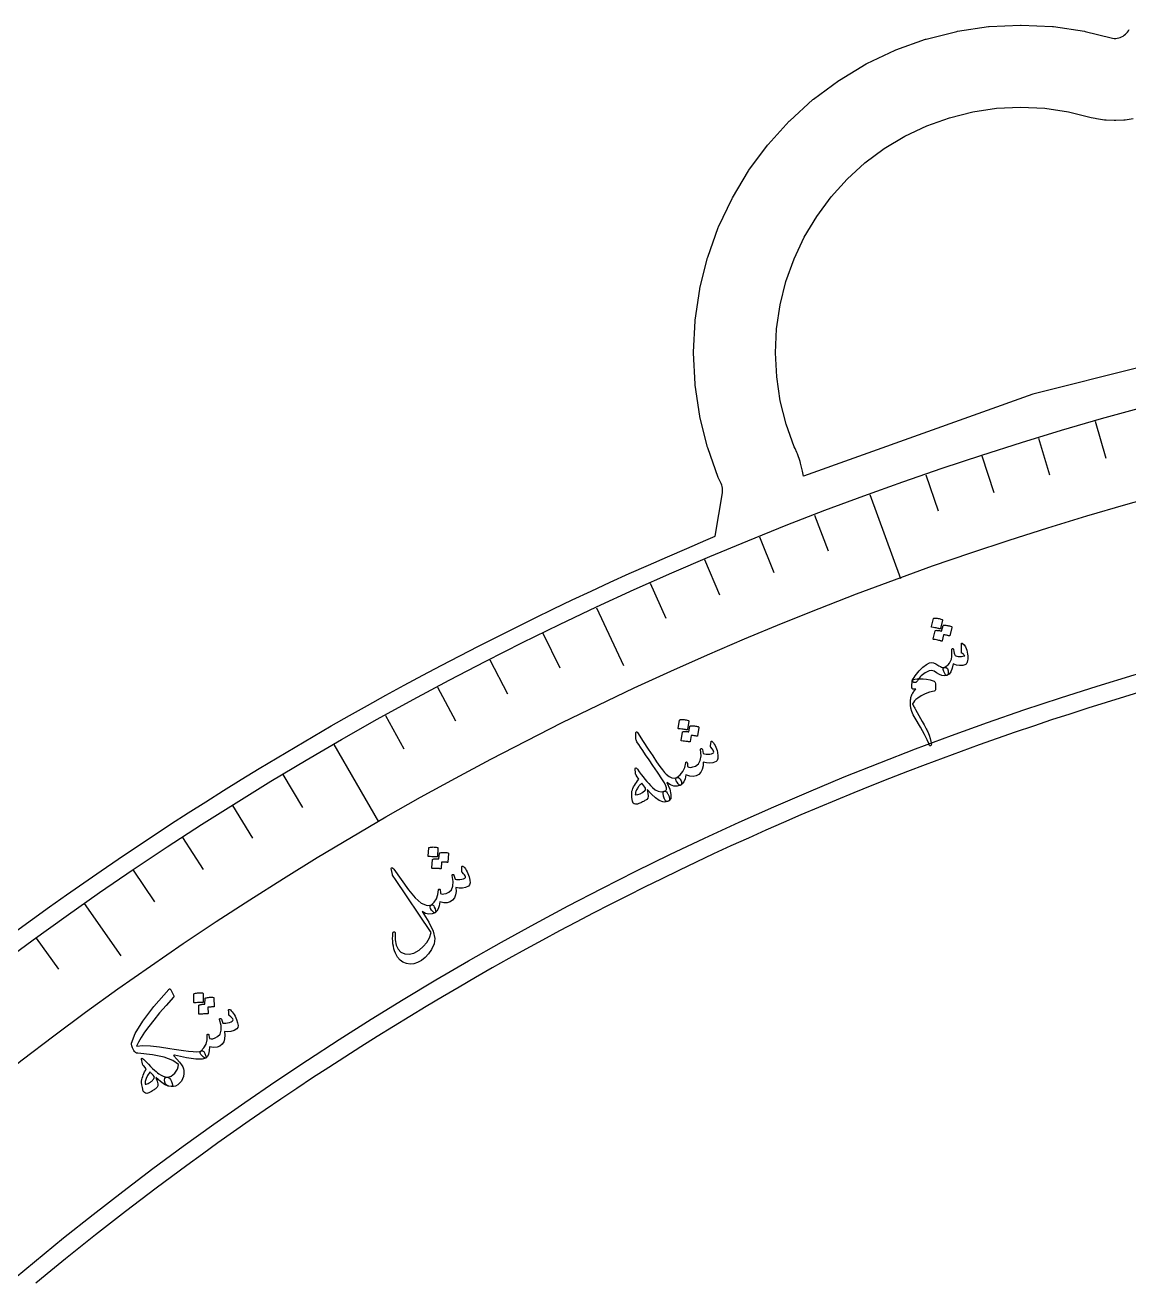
# Model space of a CAD drawing. Header units: millimetres. Extents: x -65 to 65, y -65 to 84.
# Drawn here: x -38.22 to -17.18, y 45.86 to 69.71 of the extents above; entities that cross this region are included whole.
import ezdxf

# ---------------------------------------------------------------- set-up
doc = ezdxf.new("R2010")
doc.units = ezdxf.units.MM
for name, color, linetype in [('CUT_INNER', 6, 'Continuous'), ('CUT_OUTER', 1, 'Continuous'), ('ENGRAVE', 7, 'Continuous'), ('ENGRAVE_FINE', 8, 'Continuous'), ('TEXT', 5, 'Continuous')]:
    doc.layers.add(name, color=color, linetype=linetype)

msp = doc.modelspace()

# ---------------------------------------------------------------- linework, layer by layer
at = {"layer": 'CUT_INNER'}
msp.add_lwpolyline([(-16.9151, 57.0189), (-17.2647, 56.914), (-17.6136, 56.807), (-17.9618, 56.6979), (-18.3094, 56.5866), (-18.6562, 56.4732), (-19.0024, 56.3577), (-19.3478, 56.24), (-19.6925, 56.1202), (-20.0365, 55.9983), (-20.3797, 55.8743), (-20.7222, 55.7482), (-21.0639, 55.62), (-21.4048, 55.4897), (-21.7448, 55.3574), (-22.0841, 55.2229), (-22.4225, 55.0864), (-22.7601, 54.9477), (-23.0968, 54.807), (-23.4327, 54.6643), (-23.7676, 54.5195), (-24.1017, 54.3726), (-24.4349, 54.2237), (-24.7671, 54.0728), (-25.0985, 53.9198), (-25.4288, 53.7648), (-25.7583, 53.6077), (-26.0867, 53.4487), (-26.4142, 53.2876), (-26.7406, 53.1245), (-27.0661, 52.9594), (-27.3905, 52.7924), (-27.714, 52.6233), (-28.0363, 52.4523), (-28.3576, 52.2793), (-28.6779, 52.1043), (-28.997, 51.9273), (-29.3151, 51.7484), (-29.6321, 51.5676), (-29.9479, 51.3848), (-30.2627, 51.2001), (-30.5763, 51.0134), (-30.8887, 50.8248), (-31.2, 50.6344), (-31.5101, 50.442), (-31.819, 50.2477), (-32.1267, 50.0515), (-32.4332, 49.8534), (-32.7385, 49.6535), (-33.0425, 49.4517), (-33.3453, 49.248), (-33.6469, 49.0424), (-33.9472, 48.8351), (-34.2462, 48.6259), (-34.5439, 48.4148), (-34.8403, 48.2019), (-35.1354, 47.9873), (-35.4292, 47.7708), (-35.7217, 47.5525), (-36.0128, 47.3324), (-36.3025, 47.1105), (-36.5909, 46.8869), (-36.8779, 46.6615), (-37.1635, 46.4343), (-37.4477, 46.2054), (-37.7305, 45.9748), (-38.0119, 45.7424)], dxfattribs=at)
at = {"layer": 'CUT_OUTER'}
msp.add_lwpolyline([(-38.3994, 52.4451), (-38.0769, 52.6797), (-37.7529, 52.9124), (-37.4275, 53.143), (-37.1007, 53.3717), (-36.7726, 53.5983), (-36.443, 53.8229), (-36.1121, 54.0455), (-35.7798, 54.2661), (-35.4461, 54.4846), (-35.1111, 54.7011), (-34.7748, 54.9155), (-34.4372, 55.1278), (-34.0983, 55.3381), (-33.7581, 55.5463), (-33.4167, 55.7524), (-33.074, 55.9564), (-32.73, 56.1582), (-32.3848, 56.358), (-32.0384, 56.5557), (-31.6908, 56.7512), (-31.3419, 56.9446), (-30.9919, 57.1358), (-30.6408, 57.3249), (-30.2885, 57.5118), (-29.935, 57.6966), (-29.5804, 57.8792), (-29.2247, 58.0596), (-28.8679, 58.2378), (-28.5101, 58.4138), (-28.1511, 58.5877), (-27.7911, 58.7593), (-27.43, 58.9287), (-27.0679, 59.0959), (-26.7048, 59.2609), (-26.3407, 59.4236), (-25.9756, 59.5841), (-25.6095, 59.7424), (-25.2424, 59.8984), (-25.067, 59.9717), (-24.929, 60.7995), (-24.9255, 60.8296), (-24.9251, 60.86), (-24.9278, 60.8902), (-24.9335, 60.92), (-24.9422, 60.9491), (-24.9537, 60.9771), (-25.0019, 61.0789), (-25.0075, 61.0925), (-25.2088, 61.6552), (-25.2131, 61.6693), (-25.3583, 62.249), (-25.3612, 62.2634), (-25.4489, 62.8546), (-25.4503, 62.8692), (-25.4796, 63.4661), (-25.4796, 63.4808), (-25.4503, 64.0778), (-25.4489, 64.0924), (-25.3612, 64.6836), (-25.3583, 64.698), (-25.2131, 65.2777), (-25.2088, 65.2918), (-25.0075, 65.8545), (-25.0019, 65.8681), (-24.7463, 66.4083), (-24.7394, 66.4213), (-24.4322, 66.9339), (-24.424, 66.9462), (-24.068, 67.4262), (-24.0586, 67.4376), (-23.6573, 67.8804), (-23.6469, 67.8908), (-23.2041, 68.2921), (-23.1927, 68.3015), (-22.7127, 68.6575), (-22.7004, 68.6656), (-22.1878, 68.9729), (-22.1749, 68.9798), (-21.6346, 69.2353), (-21.621, 69.241), (-21.0583, 69.4423), (-21.0442, 69.4466), (-20.4645, 69.5918), (-20.4501, 69.5947), (-19.8589, 69.6824), (-19.8443, 69.6838), (-19.2474, 69.7131), (-19.2326, 69.7131), (-18.6357, 69.6838), (-18.6211, 69.6824), (-18.0299, 69.5947), (-18.0155, 69.5918), (-17.5214, 69.468), (-17.4926, 69.4623), (-17.4633, 69.4594), (-17.4338, 69.4594), (-17.4045, 69.4623), (-17.3756, 69.468), (-17.3475, 69.4766), (-17.3203, 69.4879), (-17.2943, 69.5017), (-17.2698, 69.5181), (-17.2471, 69.5368), (-17.2263, 69.5576), (-17.2076, 69.5803), (-17.1912, 69.6048), (-17.1773, 69.6308)], dxfattribs=at)
at = {"layer": 'ENGRAVE'}
for points in [[(-12.7784, 64.2414), (-19.0136, 62.6796), (-23.3861, 61.1151), (-23.3955, 61.1831), (-23.4012, 61.2129), (-23.4386, 61.3661), (-23.4473, 61.3952), (-23.5, 61.5439), (-23.5116, 61.5719), (-23.5435, 61.6441), (-23.5593, 61.6774), (-23.7147, 62.1103), (-23.8268, 62.5555), (-23.8947, 63.0095), (-23.9178, 63.468), (-23.8958, 63.9265), (-23.829, 64.3807), (-23.7179, 64.8261), (-23.5638, 65.2585), (-23.368, 65.6737), (-23.1325, 66.0677), (-22.8595, 66.4368), (-22.5516, 66.7773), (-22.2118, 67.0859), (-21.8434, 67.3598), (-21.4499, 67.5963), (-21.0352, 67.7931), (-20.6032, 67.9482), (-20.158, 68.0603), (-19.704, 68.1282), (-19.2455, 68.1512), (-18.787, 68.1293), (-18.3327, 68.0624), (-17.8984, 67.9543), (-17.8258, 67.938), (-17.7969, 67.9323), (-17.6455, 67.9098), (-17.6162, 67.9069), (-17.4633, 67.8994), (-17.4338, 67.8994), (-17.2809, 67.9069), (-17.2516, 67.9098), (-17.1002, 67.9323)], [(-22.1179, 60.7685), (-21.5359, 59.1694)], [(-27.3301, 58.6096), (-26.8164, 57.5079)], [(-32.3343, 56.0046), (-31.4834, 54.5308)], [(-37.0923, 52.9733), (-36.3951, 51.9777)]]:
    msp.add_lwpolyline(points, dxfattribs=at)
for radius in [64.6685, 62.9668, 59.8065]:
    msp.add_circle((0, 0), radius, dxfattribs=at)
at = {"layer": 'ENGRAVE_FINE'}
for points in [[(-17.8251, 62.1634), (-17.624, 61.4623)], [(-18.9072, 61.8428), (-18.694, 61.1454)], [(-19.9837, 61.5034), (-19.7583, 60.8098)], [(-21.054, 61.1453), (-20.8166, 60.4557)], [(-23.1751, 60.3732), (-22.9138, 59.6924)], [(-24.2252, 59.9596), (-23.952, 59.2834)], [(-25.268, 59.5277), (-24.983, 58.8563)], [(-26.303, 59.0776), (-26.0064, 58.4114)], [(-28.3488, 58.1237), (-28.0291, 57.4682)], [(-29.3589, 57.6201), (-29.0278, 56.9702)], [(-30.36, 57.0989), (-30.0176, 56.455)], [(-31.3519, 56.5603), (-30.9983, 55.9225)], [(-33.3067, 55.4317), (-32.9311, 54.8066)], [(-34.2691, 54.842), (-33.8826, 54.2235)], [(-35.221, 54.2356), (-34.8238, 53.6239)], [(-36.1622, 53.6126), (-35.7543, 53.008)], [(-38.0112, 52.3179), (-37.5825, 51.7279)]]:
    msp.add_lwpolyline(points, dxfattribs=at)
at = {"layer": 'TEXT'}
for points in [[(-20.9061, 58.4051), (-20.9047, 58.4081), (-20.9021, 58.4104), (-20.8984, 58.4122), (-20.8935, 58.4135), (-20.8742, 58.4133), (-20.8552, 58.4123), (-20.8365, 58.4104), (-20.8181, 58.4076), (-20.7999, 58.404), (-20.7817, 58.3994), (-20.7635, 58.3938), (-20.7454, 58.3872), (-20.7405, 58.3842), (-20.7373, 58.3809), (-20.736, 58.3771), (-20.7365, 58.373), (-20.7732, 58.2133), (-20.7753, 58.2098), (-20.7792, 58.2082), (-20.7846, 58.2085), (-20.7917, 58.2105), (-20.7977, 58.2122), (-20.8072, 58.2146), (-20.8202, 58.2177), (-20.8365, 58.2215), (-20.8565, 58.226), (-20.8803, 58.2309), (-20.908, 58.2364), (-20.9396, 58.2425), (-20.944, 58.2438), (-20.9466, 58.2458), (-20.9475, 58.2483), (-20.9467, 58.2515)], [(-20.7231, 58.2697), (-20.7217, 58.2726), (-20.7192, 58.275), (-20.7154, 58.2768), (-20.7105, 58.278), (-20.6913, 58.2778), (-20.6723, 58.2767), (-20.6537, 58.2747), (-20.6354, 58.2719), (-20.6172, 58.2682), (-20.5991, 58.2635), (-20.581, 58.2579), (-20.5629, 58.2513), (-20.5589, 58.2487), (-20.5564, 58.2453), (-20.5554, 58.2413), (-20.5557, 58.2364), (-20.5925, 58.0769), (-20.5941, 58.0744), (-20.5975, 58.0732), (-20.6025, 58.0733), (-20.6092, 58.0748), (-20.6136, 58.0759), (-20.6206, 58.0775), (-20.63, 58.0797), (-20.642, 58.0824), (-20.6564, 58.0856), (-20.6733, 58.0892), (-20.6926, 58.093), (-20.7143, 58.0972), (-20.7403, 57.9798), (-20.7425, 57.9764), (-20.7463, 57.9748), (-20.7517, 57.9751), (-20.7587, 57.9771), (-20.7648, 57.9788), (-20.7743, 57.9812), (-20.7872, 57.9843), (-20.8034, 57.9881), (-20.8234, 57.9926), (-20.8471, 57.9975), (-20.8748, 58.0031), (-20.9062, 58.0091), (-20.9098, 58.0107), (-20.912, 58.0129), (-20.9126, 58.0155), (-20.9116, 58.0188), (-20.8715, 58.1723), (-20.8701, 58.1752), (-20.8675, 58.1776), (-20.8638, 58.1794), (-20.8589, 58.1807), (-20.8453, 58.1806), (-20.8316, 58.1801), (-20.818, 58.1792), (-20.8044, 58.178), (-20.7908, 58.1763), (-20.7774, 58.1739), (-20.764, 58.1709), (-20.7509, 58.1672)], [(-20.3753, 57.9222), (-20.3748, 57.9301), (-20.3724, 57.9348), (-20.3682, 57.9363), (-20.3622, 57.9345), (-20.3242, 57.9067), (-20.2937, 57.8632), (-20.2708, 57.8041), (-20.2554, 57.7293), (-20.2524, 57.6958), (-20.252, 57.6635), (-20.2542, 57.6325), (-20.259, 57.6028), (-20.266, 57.5756), (-20.2738, 57.5547), (-20.2823, 57.54), (-20.2916, 57.5316), (-20.3495, 57.5128), (-20.4091, 57.5083), (-20.4705, 57.5181), (-20.5337, 57.5421), (-20.5504, 57.4576), (-20.5754, 57.3925), (-20.6087, 57.3469), (-20.6504, 57.3206), (-20.6577, 57.3205), (-20.666, 57.3252), (-20.6752, 57.3345), (-20.6855, 57.3486), (-20.7103, 57.3958), (-20.722, 57.4325), (-20.7205, 57.4588), (-20.7059, 57.4746), (-20.6636, 57.4986), (-20.6285, 57.526), (-20.6007, 57.5569), (-20.5801, 57.5912), (-20.566, 57.6318), (-20.5579, 57.6816), (-20.5556, 57.7407), (-20.5593, 57.8089), (-20.5587, 57.8175), (-20.556, 57.8241), (-20.5511, 57.8288), (-20.5442, 57.8317), (-20.5363, 57.8322), (-20.5303, 57.8294), (-20.5263, 57.8232), (-20.5243, 57.8137), (-20.5192, 57.7768), (-20.5138, 57.7475), (-20.5079, 57.7258), (-20.5016, 57.7118), (-20.4927, 57.703), (-20.4784, 57.6954), (-20.4588, 57.689), (-20.4338, 57.6837), (-20.4049, 57.6811), (-20.3753, 57.6818), (-20.345, 57.6858), (-20.314, 57.6933), (-20.3139, 57.6933), (-20.3135, 57.6934), (-20.313, 57.6936), (-20.3122, 57.6939), (-20.3116, 57.6959), (-20.3126, 57.699), (-20.3152, 57.7033), (-20.3194, 57.7087), (-20.3261, 57.7155), (-20.3363, 57.724), (-20.35, 57.7341), (-20.3671, 57.7459), (-20.3702, 57.748), (-20.3724, 57.7512), (-20.3738, 57.7554), (-20.3743, 57.7607)], [(-20.9816, 57.5641), (-20.9481, 57.5687), (-20.9074, 57.5607), (-20.8594, 57.54), (-20.8042, 57.5067), (-20.7756, 57.4896), (-20.7506, 57.4783), (-20.729, 57.4726), (-20.711, 57.4727), (-20.6676, 57.4717), (-20.6392, 57.4512), (-20.6257, 57.4114), (-20.6272, 57.3522), (-20.63, 57.341), (-20.6357, 57.3317), (-20.6442, 57.3243), (-20.6555, 57.3188), (-20.6993, 57.3107), (-20.7458, 57.3171), (-20.7948, 57.338), (-20.8466, 57.3734), (-20.8918, 57.4013), (-20.9394, 57.4126), (-20.9895, 57.4073), (-21.0419, 57.3853), (-21.0679, 57.37), (-21.0926, 57.3531), (-21.1162, 57.3348), (-21.1387, 57.3149), (-21.1597, 57.2935), (-21.1792, 57.2708), (-21.197, 57.2468), (-21.2133, 57.2214), (-21.2287, 57.2013), (-21.2448, 57.1893), (-21.2614, 57.1853), (-21.2786, 57.1894), (-21.2946, 57.1981), (-21.3051, 57.2072), (-21.3101, 57.2165), (-21.3098, 57.2263), (-21.3042, 57.2397), (-21.2933, 57.2586), (-21.2768, 57.2829), (-21.2548, 57.3126), (-21.1784, 57.407), (-21.1073, 57.4804), (-21.0417, 57.5328), (-20.9816, 57.5641)], [(-21.3162, 57.0881), (-21.3161, 57.1434), (-21.314, 57.1859), (-21.3101, 57.2155), (-21.3042, 57.2322), (-21.2894, 57.2426), (-21.2611, 57.2502), (-21.2195, 57.2549), (-21.1646, 57.2568), (-21.1003, 57.2549), (-21.0364, 57.2479), (-20.9728, 57.2359), (-20.9096, 57.2188), (-20.8927, 57.2113), (-20.8804, 57.1995), (-20.873, 57.1836), (-20.8702, 57.1636), (-20.8692, 57.1429), (-20.8685, 57.1245), (-20.8681, 57.1085), (-20.8681, 57.0947), (-20.8683, 57.0834), (-20.8685, 57.0747), (-20.8687, 57.0687), (-20.8689, 57.0653), (-20.8711, 57.0494), (-20.8754, 57.0373), (-20.8819, 57.029), (-20.8904, 57.0246), (-20.9813, 57.0002), (-21.0642, 56.9698), (-21.1391, 56.9332), (-21.2059, 56.8905), (-21.2406, 56.8635), (-21.2687, 56.836), (-21.2901, 56.8081), (-21.3048, 56.7798), (-21.3038, 56.7756), (-21.3011, 56.7688), (-21.2968, 56.7593), (-21.2907, 56.7472), (-21.2829, 56.7325), (-21.2733, 56.7151), (-21.2621, 56.6951), (-21.2492, 56.6725), (-21.1217, 56.4446), (-21.1035, 56.4129), (-21.0866, 56.3833), (-21.0711, 56.3556), (-21.0569, 56.3301), (-21.0443, 56.3066), (-21.0333, 56.2853), (-21.024, 56.2661), (-21.0163, 56.2492), (-20.9884, 56.1826), (-20.9676, 56.1204), (-20.954, 56.0625), (-20.9474, 56.0091), (-20.9486, 55.9985), (-20.9518, 55.9904), (-20.9568, 55.9848), (-20.9636, 55.9816), (-20.9741, 55.9817), (-20.9832, 55.9884), (-20.991, 56.0016), (-20.9975, 56.0214), (-21.0251, 56.0939), (-21.0772, 56.1987), (-21.1539, 56.3358), (-21.2553, 56.5051), (-21.2912, 56.5728), (-21.3179, 56.637), (-21.3354, 56.6979), (-21.3437, 56.7555), (-21.3449, 56.7824), (-21.3452, 56.8081), (-21.3445, 56.8325), (-21.3429, 56.8558), (-21.3403, 56.8777), (-21.3367, 56.8982), (-21.332, 56.9172), (-21.3263, 56.9348), (-21.3188, 56.9518), (-21.3103, 56.9685), (-21.3008, 56.9848), (-21.2903, 57.0007), (-21.279, 57.0163), (-21.2669, 57.0317), (-21.2542, 57.0469), (-21.2408, 57.0618), (-21.2422, 57.0623), (-21.244, 57.0626), (-21.2462, 57.0627), (-21.2488, 57.0627), (-21.2519, 57.0625), (-21.2554, 57.0622), (-21.2593, 57.0617), (-21.2637, 57.0611), (-21.2677, 57.0614), (-21.2718, 57.0617), (-21.276, 57.0617), (-21.2803, 57.0617), (-21.2846, 57.0616), (-21.2891, 57.0615), (-21.2938, 57.0615), (-21.2986, 57.0616), (-21.3064, 57.0637), (-21.3119, 57.0688), (-21.3151, 57.0769), (-21.3162, 57.0881)], [(-25.7441, 56.4699), (-25.743, 56.4729), (-25.7406, 56.4755), (-25.737, 56.4776), (-25.7322, 56.4793), (-25.7129, 56.4807), (-25.6939, 56.4813), (-25.6751, 56.481), (-25.6566, 56.4798), (-25.6381, 56.4777), (-25.6196, 56.4746), (-25.601, 56.4706), (-25.5824, 56.4655), (-25.5772, 56.463), (-25.5738, 56.4599), (-25.5722, 56.4563), (-25.5723, 56.4521), (-25.5955, 56.2899), (-25.5974, 56.2863), (-25.6011, 56.2844), (-25.6065, 56.2841), (-25.6137, 56.2856), (-25.6199, 56.2868), (-25.6296, 56.2884), (-25.6427, 56.2904), (-25.6593, 56.2928), (-25.6796, 56.2955), (-25.7038, 56.2985), (-25.7319, 56.3016), (-25.7639, 56.305), (-25.7683, 56.306), (-25.7711, 56.3077), (-25.7723, 56.3102), (-25.7717, 56.3134)], [(-25.5504, 56.3503), (-25.5492, 56.3533), (-25.5469, 56.3559), (-25.5433, 56.358), (-25.5385, 56.3597), (-25.5193, 56.361), (-25.5003, 56.3615), (-25.4815, 56.3611), (-25.463, 56.3599), (-25.4446, 56.3577), (-25.4262, 56.3546), (-25.4077, 56.3505), (-25.3891, 56.3454), (-25.3849, 56.3432), (-25.3822, 56.3401), (-25.3807, 56.3361), (-25.3807, 56.3312), (-25.404, 56.1692), (-25.4054, 56.1665), (-25.4086, 56.165), (-25.4137, 56.1648), (-25.4205, 56.1657), (-25.425, 56.1664), (-25.432, 56.1674), (-25.4416, 56.1688), (-25.4538, 56.1705), (-25.4684, 56.1725), (-25.4855, 56.1746), (-25.5051, 56.1768), (-25.5271, 56.1792), (-25.5432, 56.06), (-25.5451, 56.0564), (-25.5487, 56.0545), (-25.5541, 56.0543), (-25.5613, 56.0558), (-25.5675, 56.0569), (-25.5772, 56.0585), (-25.5903, 56.0605), (-25.6068, 56.063), (-25.6271, 56.0657), (-25.6512, 56.0687), (-25.6792, 56.0719), (-25.7111, 56.0753), (-25.7148, 56.0765), (-25.7171, 56.0785), (-25.7179, 56.0811), (-25.7173, 56.0844), (-25.6901, 56.2408), (-25.6889, 56.2438), (-25.6866, 56.2464), (-25.683, 56.2485), (-25.6782, 56.2502), (-25.6646, 56.2512), (-25.651, 56.2519), (-25.6374, 56.2522), (-25.6237, 56.2521), (-25.61, 56.2515), (-25.5964, 56.2503), (-25.5829, 56.2484), (-25.5694, 56.2458)], [(-26.054, 55.033), (-26.0594, 55.0654), (-26.059, 55.09), (-26.0529, 55.1067), (-26.0411, 55.1156), (-26.0226, 55.1227), (-26.0086, 55.1304), (-25.9991, 55.1387), (-25.9942, 55.1477), (-25.9934, 55.1794), (-26.0058, 55.2211), (-26.0315, 55.273), (-26.0704, 55.3349), (-26.1669, 55.4771), (-26.2528, 55.6036), (-26.328, 55.7146), (-26.3925, 55.81), (-26.4464, 55.8899), (-26.4898, 55.9541), (-26.5227, 56.0026), (-26.545, 56.0356), (-26.5586, 56.0579), (-26.5687, 56.0771), (-26.5753, 56.0932), (-26.5784, 56.1062), (-26.5822, 56.209), (-26.5773, 56.2353), (-26.5702, 56.2484), (-26.5609, 56.2481), (-26.5494, 56.2346), (-26.4409, 56.0653), (-26.3438, 55.9162), (-26.2581, 55.7872), (-26.1838, 55.6783), (-26.121, 55.5894), (-26.0698, 55.5203), (-26.0301, 55.4709), (-26.0021, 55.4413), (-25.9446, 55.398), (-25.8913, 55.3728), (-25.8423, 55.3656), (-25.7975, 55.3764), (-25.7832, 55.3797), (-25.7685, 55.3764), (-25.7532, 55.3666), (-25.7373, 55.3503), (-25.7255, 55.3338), (-25.717, 55.3162), (-25.7115, 55.2973), (-25.7093, 55.2771), (-25.7103, 55.2591), (-25.7138, 55.245), (-25.7198, 55.2346), (-25.7284, 55.2281), (-25.7901, 55.2101), (-25.8539, 55.2127), (-25.9199, 55.2357), (-25.9881, 55.2792), (-25.934, 55.1537), (-25.9096, 55.0539), (-25.915, 54.9798), (-25.9501, 54.9314), (-25.9616, 54.9241), (-25.9725, 54.9198), (-25.9827, 54.9182), (-25.9923, 54.9194), (-26.0031, 54.924), (-26.0129, 54.9323), (-26.0217, 54.9444), (-26.0295, 54.9601), (-26.033, 54.9695), (-26.0364, 54.9788), (-26.0397, 54.9879), (-26.043, 54.997), (-26.0461, 55.006), (-26.049, 55.015), (-26.0517, 55.024), (-26.054, 55.033)], [(-25.1446, 56.0647), (-25.1421, 56.0688), (-25.1374, 56.0699), (-25.1307, 56.0679), (-25.1218, 56.0629), (-25.1102, 56.0529), (-25.0977, 56.0369), (-25.0842, 56.0148), (-25.0697, 55.9867), (-25.0545, 55.9541), (-25.042, 55.9214), (-25.0321, 55.8885), (-25.0249, 55.8554), (-25.0169, 55.7882), (-25.0184, 55.7367), (-25.0294, 55.7009), (-25.0498, 55.6807), (-25.1095, 55.658), (-25.1702, 55.6489), (-25.2318, 55.6535), (-25.2946, 55.6719), (-25.2977, 55.5967), (-25.3127, 55.5323), (-25.3395, 55.4787), (-25.3781, 55.4359), (-25.4265, 55.4083), (-25.4835, 55.3976), (-25.549, 55.4039), (-25.6232, 55.4272), (-25.6405, 55.3535), (-25.664, 55.2956), (-25.6939, 55.2536), (-25.73, 55.2274), (-25.7401, 55.2282), (-25.754, 55.2382), (-25.7718, 55.2575), (-25.7933, 55.2861), (-25.8104, 55.3163), (-25.817, 55.3412), (-25.8133, 55.361), (-25.7991, 55.3757), (-25.7313, 55.4281), (-25.6804, 55.4924), (-25.6463, 55.5686), (-25.6292, 55.6567), (-25.6283, 55.6615), (-25.6267, 55.6654), (-25.6244, 55.6683), (-25.6214, 55.6703), (-25.6173, 55.6717), (-25.6132, 55.6721), (-25.6092, 55.6714), (-25.6052, 55.6698), (-25.5995, 55.6616), (-25.5962, 55.6449), (-25.5952, 55.6196), (-25.5965, 55.5857), (-25.5685, 55.573), (-25.533, 55.5704), (-25.4899, 55.578), (-25.4394, 55.5958), (-25.3846, 55.6362), (-25.3505, 55.7018), (-25.3371, 55.7927), (-25.3442, 55.9088), (-25.3446, 55.9148), (-25.344, 55.9194), (-25.3423, 55.9228), (-25.3395, 55.925), (-25.3347, 55.9267), (-25.33, 55.9272), (-25.3257, 55.9267), (-25.3216, 55.9251), (-25.3176, 55.9219), (-25.3145, 55.9183), (-25.3122, 55.9144), (-25.3108, 55.91), (-25.2958, 55.833), (-25.2687, 55.8246), (-25.2386, 55.82), (-25.2054, 55.8192), (-25.1693, 55.8223), (-25.1358, 55.8288), (-25.112, 55.8377), (-25.098, 55.8488), (-25.0937, 55.8623), (-25.0975, 55.8783), (-25.1085, 55.8986), (-25.1266, 55.9231), (-25.1518, 55.9518), (-25.1543, 55.962), (-25.1539, 55.9842), (-25.1507, 56.0185), (-25.1446, 56.0647)], [(-26.2642, 55.1888), (-26.2079, 55.1425), (-26.1519, 55.1149), (-26.0963, 55.1059), (-26.0411, 55.1156), (-26.0257, 55.1176), (-26.0104, 55.113), (-25.9952, 55.1018), (-25.9802, 55.084), (-25.9737, 55.0739), (-25.9675, 55.0634), (-25.9616, 55.0524), (-25.956, 55.0411), (-25.951, 55.0294), (-25.9468, 55.0173), (-25.9434, 55.0049), (-25.9408, 54.992), (-25.938, 54.9702), (-25.9383, 54.953), (-25.9418, 54.9403), (-25.9484, 54.9321), (-25.9756, 54.9193), (-26.0041, 54.9118), (-26.034, 54.9098), (-26.0651, 54.9131), (-26.1346, 54.939), (-26.2072, 54.9869), (-26.2828, 55.0567), (-26.3615, 55.1484), (-26.3477, 55.0785), (-26.3441, 55.0238), (-26.3508, 54.9843), (-26.3677, 54.96), (-26.3792, 54.9517), (-26.3916, 54.9435), (-26.4049, 54.9354), (-26.4192, 54.9273), (-26.4344, 54.9192), (-26.4508, 54.911), (-26.4682, 54.9029), (-26.4868, 54.8947), (-26.5215, 54.8807), (-26.549, 54.8717), (-26.5694, 54.8676), (-26.5826, 54.8685), (-26.6081, 54.8777), (-26.627, 54.8905), (-26.6394, 54.9069), (-26.6452, 54.9271), (-26.6527, 54.9952), (-26.6564, 55.0489), (-26.6565, 55.0883), (-26.6528, 55.1133), (-26.6444, 55.1403), (-26.6338, 55.1679), (-26.6209, 55.1961), (-26.6057, 55.2248), (-26.5883, 55.2542), (-26.5686, 55.2841), (-26.5466, 55.3145), (-26.5224, 55.3456), (-26.5637, 55.4064), (-26.5682, 55.4139), (-26.5724, 55.4209), (-26.5761, 55.4273), (-26.5795, 55.4331), (-26.5822, 55.4384), (-26.5842, 55.4434), (-26.5853, 55.448), (-26.5857, 55.4523), (-26.5896, 55.5451), (-26.5878, 55.5586), (-26.5807, 55.5615), (-26.5683, 55.5538), (-26.5506, 55.5356), (-26.5142, 55.4837), (-26.4778, 55.4344), (-26.4414, 55.3875), (-26.4052, 55.3431), (-26.3692, 55.3011), (-26.3337, 55.2614), (-26.2987, 55.224), (-26.2642, 55.1888)], [(-26.4651, 55.2682), (-26.4751, 55.2591), (-26.4854, 55.2494), (-26.4958, 55.2391), (-26.5064, 55.2282), (-26.517, 55.2164), (-26.5274, 55.2035), (-26.5374, 55.1895), (-26.5471, 55.1744), (-26.5565, 55.1594), (-26.5648, 55.1441), (-26.572, 55.1287), (-26.578, 55.113), (-26.5829, 55.0972), (-26.5864, 55.0813), (-26.5886, 55.0652), (-26.5895, 55.049), (-26.544, 55.0501), (-26.4977, 55.0645), (-26.4505, 55.0921), (-26.4024, 55.1329), (-26.3967, 55.1431), (-26.3953, 55.156), (-26.3982, 55.1716), (-26.4055, 55.1899)], [(-30.5254, 54.0353), (-30.5245, 54.0384), (-30.5223, 54.0412), (-30.5189, 54.0436), (-30.5143, 54.0457), (-30.4952, 54.0488), (-30.4763, 54.051), (-30.4576, 54.0523), (-30.439, 54.0527), (-30.4204, 54.0522), (-30.4017, 54.0507), (-30.3829, 54.0483), (-30.3639, 54.0449), (-30.3585, 54.0428), (-30.3548, 54.0401), (-30.3529, 54.0366), (-30.3527, 54.0324), (-30.3617, 53.8688), (-30.3633, 53.865), (-30.3668, 53.8628), (-30.3722, 53.8621), (-30.3795, 53.8629), (-30.3858, 53.8636), (-30.3956, 53.8643), (-30.4088, 53.8652), (-30.4256, 53.8662), (-30.446, 53.8671), (-30.4704, 53.868), (-30.4986, 53.8687), (-30.5308, 53.8693), (-30.5353, 53.8699), (-30.5383, 53.8713), (-30.5396, 53.8737), (-30.5393, 53.877)], [(-30.322, 53.9329), (-30.3211, 53.936), (-30.319, 53.9387), (-30.3156, 53.9412), (-30.311, 53.9432), (-30.2919, 53.9462), (-30.2731, 53.9484), (-30.2544, 53.9496), (-30.2358, 53.95), (-30.2173, 53.9494), (-30.1986, 53.9479), (-30.1798, 53.9454), (-30.1609, 53.9419), (-30.1566, 53.9401), (-30.1535, 53.9372), (-30.1518, 53.9334), (-30.1513, 53.9285), (-30.1605, 53.765), (-30.1617, 53.7623), (-30.1648, 53.7606), (-30.1698, 53.7598), (-30.1766, 53.7602), (-30.1812, 53.7605), (-30.1883, 53.7609), (-30.198, 53.7614), (-30.2103, 53.7621), (-30.225, 53.7628), (-30.2422, 53.7634), (-30.2619, 53.764), (-30.284, 53.7644), (-30.2898, 53.6443), (-30.2913, 53.6406), (-30.2948, 53.6383), (-30.3002, 53.6376), (-30.3075, 53.6385), (-30.3138, 53.6391), (-30.3235, 53.6399), (-30.3367, 53.6407), (-30.3534, 53.6417), (-30.3738, 53.6427), (-30.3981, 53.6436), (-30.4263, 53.6443), (-30.4583, 53.645), (-30.4622, 53.6459), (-30.4646, 53.6477), (-30.4656, 53.6502), (-30.4653, 53.6535), (-30.4517, 53.8117), (-30.4508, 53.8148), (-30.4487, 53.8176), (-30.4454, 53.82), (-30.4407, 53.8221), (-30.4273, 53.8243), (-30.4138, 53.8261), (-30.4002, 53.8276), (-30.3865, 53.8287), (-30.3729, 53.8293), (-30.3592, 53.8293), (-30.3456, 53.8285), (-30.332, 53.8271)], [(-29.8931, 53.6833), (-29.8909, 53.6877), (-29.8864, 53.6891), (-29.8795, 53.6878), (-29.8702, 53.6836), (-29.8578, 53.6746), (-29.8439, 53.6597), (-29.8286, 53.6389), (-29.8117, 53.6121), (-29.7938, 53.581), (-29.7785, 53.5495), (-29.7658, 53.5175), (-29.7557, 53.4852), (-29.742, 53.419), (-29.739, 53.3675), (-29.7469, 53.3309), (-29.7655, 53.309), (-29.823, 53.2812), (-29.8826, 53.2669), (-29.9445, 53.2662), (-30.0085, 53.2791), (-30.0052, 53.2039), (-30.0145, 53.1384), (-30.0366, 53.0828), (-30.0714, 53.0368), (-30.1172, 53.0051), (-30.173, 52.9895), (-30.2389, 52.9902), (-30.3149, 53.007), (-30.3257, 52.932), (-30.3441, 52.8723), (-30.3702, 52.8279), (-30.404, 52.7986), (-30.4141, 52.7986), (-30.4288, 52.8074), (-30.4482, 52.8251), (-30.4721, 52.8517), (-30.4917, 52.8802), (-30.5005, 52.9045), (-30.4985, 52.9246), (-30.4856, 52.9404), (-30.4226, 52.9985), (-30.3774, 53.067), (-30.3501, 53.1458), (-30.3406, 53.2351), (-30.3401, 53.2399), (-30.3388, 53.2439), (-30.3368, 53.247), (-30.334, 53.2493), (-30.3301, 53.251), (-30.326, 53.2518), (-30.3219, 53.2515), (-30.3178, 53.2502), (-30.3115, 53.2425), (-30.3067, 53.2261), (-30.3035, 53.201), (-30.3019, 53.1672), (-30.2729, 53.1569), (-30.2373, 53.1574), (-30.1951, 53.1687), (-30.1462, 53.1908), (-30.0952, 53.2358), (-30.0669, 53.3041), (-30.0613, 53.3958), (-30.0785, 53.5109), (-30.0794, 53.5167), (-30.0792, 53.5214), (-30.0778, 53.525), (-30.0752, 53.5273), (-30.0705, 53.5294), (-30.066, 53.5304), (-30.0616, 53.5303), (-30.0573, 53.529), (-30.0531, 53.5262), (-30.0497, 53.5229), (-30.0471, 53.5191), (-30.0452, 53.5149), (-30.0237, 53.4395), (-29.996, 53.4334), (-29.9655, 53.4315), (-29.9325, 53.4336), (-29.8968, 53.4398), (-29.8639, 53.4492), (-29.841, 53.46), (-29.828, 53.4724), (-29.8249, 53.4862), (-29.8301, 53.5018), (-29.8427, 53.521), (-29.8629, 53.5438), (-29.8905, 53.5703), (-29.8939, 53.5803), (-29.8954, 53.6024), (-29.8952, 53.6368), (-29.8931, 53.6833)], [(-30.9126, 53.2353), (-30.7864, 53.0826), (-30.6676, 52.9844), (-30.5562, 52.9406), (-30.4521, 52.9513), (-30.4423, 52.9464), (-30.4315, 52.9317), (-30.4197, 52.907), (-30.4068, 52.8725), (-30.3978, 52.8446), (-30.3941, 52.8232), (-30.3956, 52.8081), (-30.4024, 52.7995), (-30.4604, 52.7766), (-30.5216, 52.7727), (-30.5861, 52.7879), (-30.6538, 52.8222), (-30.5246, 52.6186), (-30.4428, 52.4486), (-30.4081, 52.3121), (-30.4204, 52.2092), (-30.473, 52.1029), (-30.5308, 52.0147), (-30.5938, 51.9445), (-30.6623, 51.8924), (-30.738, 51.853), (-30.8117, 51.8297), (-30.8834, 51.8226), (-30.9531, 51.8317), (-31.0176, 51.857), (-31.0738, 51.8983), (-31.1217, 51.9557), (-31.1612, 52.0293), (-31.1772, 52.0715), (-31.1905, 52.1155), (-31.2009, 52.1612), (-31.2085, 52.2085), (-31.2132, 52.2576), (-31.2149, 52.3085), (-31.2135, 52.3612), (-31.209, 52.4157), (-31.2074, 52.4222), (-31.2046, 52.4278), (-31.2008, 52.4324), (-31.1959, 52.4362), (-31.1912, 52.4382), (-31.1864, 52.4387), (-31.1814, 52.4376), (-31.1763, 52.4351), (-31.1719, 52.431), (-31.1689, 52.4253), (-31.1673, 52.4179), (-31.1671, 52.4089), (-31.1652, 52.2845), (-31.1468, 52.1834), (-31.112, 52.1056), (-31.061, 52.051), (-30.985, 52.0142), (-30.9011, 52.0082), (-30.8092, 52.0329), (-30.7093, 52.0884), (-30.6304, 52.1538), (-30.5656, 52.2318), (-30.5148, 52.3226), (-30.478, 52.426), (-31.1755, 53.4504), (-31.1921, 53.4749), (-31.2049, 53.4963), (-31.2142, 53.5146), (-31.2197, 53.5298), (-31.2444, 53.6417), (-31.2376, 53.6564), (-31.2269, 53.6592), (-31.2125, 53.65), (-31.1943, 53.6288)], [(-35.4776, 51.3436), (-35.4731, 51.3463), (-35.4688, 51.348), (-35.4647, 51.3488), (-35.4608, 51.3486), (-35.4551, 51.3471), (-35.4499, 51.3434), (-35.4451, 51.3375), (-35.4407, 51.3293), (-35.3862, 51.2146), (-35.3843, 51.2088), (-35.3844, 51.2031), (-35.3865, 51.1974), (-35.3905, 51.1917), (-35.5305, 51.0355), (-35.6555, 50.8904), (-35.7656, 50.7565), (-35.861, 50.6339), (-35.9417, 50.5227), (-36.0077, 50.4231), (-36.0591, 50.3351), (-36.0959, 50.2587), (-35.9754, 50.2678), (-35.8289, 50.2637), (-35.6565, 50.2462), (-35.4583, 50.2151), (-35.3761, 50.2018), (-35.2894, 50.189), (-35.1983, 50.1768), (-35.1027, 50.1651), (-35.0148, 50.1562), (-34.9467, 50.1526), (-34.8984, 50.1543), (-34.8699, 50.1612), (-34.8398, 50.1672), (-34.8139, 50.1537), (-34.7921, 50.1207), (-34.7744, 50.0682), (-34.7714, 50.0528), (-34.7708, 50.0408), (-34.7725, 50.0322), (-34.7765, 50.0269), (-34.8452, 50.0087), (-34.9668, 50.0128), (-35.1415, 50.0388), (-35.3696, 50.0864), (-35.3804, 50.0853), (-35.3865, 50.0828), (-35.388, 50.0788), (-35.3849, 50.0733), (-35.3259, 50.0107), (-35.2775, 49.9544), (-35.2398, 49.9046), (-35.2127, 49.8611), (-35.2015, 49.8285), (-35.1944, 49.7967), (-35.1914, 49.7656), (-35.1924, 49.7352), (-35.2014, 49.6828), (-35.2176, 49.6355), (-35.2409, 49.5934), (-35.2716, 49.5564), (-35.3109, 49.522), (-35.3508, 49.4988), (-35.3912, 49.487), (-35.4323, 49.4864), (-35.4827, 49.4965), (-35.5206, 49.5142), (-35.5459, 49.5396), (-35.5586, 49.5726), (-35.5623, 49.6143), (-35.5566, 49.6444), (-35.5414, 49.6629), (-35.5167, 49.6696), (-35.4765, 49.6753), (-35.4383, 49.6893), (-35.4022, 49.7115), (-35.3681, 49.7421), (-35.3389, 49.7785), (-35.3173, 49.8183), (-35.3034, 49.8616), (-35.2971, 49.9083), (-35.4021, 49.9878), (-35.566, 50.0503), (-35.7892, 50.0951), (-36.0719, 50.1215), (-36.095, 50.126), (-36.1151, 50.1369), (-36.1322, 50.1541), (-36.1462, 50.1777), (-36.1694, 50.2272), (-36.1851, 50.2663), (-36.1933, 50.295), (-36.1941, 50.3135), (-36.1196, 50.4997), (-35.9765, 50.7331), (-35.7641, 51.0131), (-35.4811, 51.339), (-35.4804, 51.3395), (-35.4799, 51.3401), (-35.4796, 51.3407), (-35.4794, 51.3413), (-35.4792, 51.3419), (-35.4788, 51.3425), (-35.4783, 51.3431), (-35.4776, 51.3436)], [(-35.0009, 51.2498), (-35.0003, 51.253), (-34.9984, 51.256), (-34.9952, 51.2587), (-34.9908, 51.2611), (-34.972, 51.2658), (-34.9534, 51.2696), (-34.9348, 51.2725), (-34.9163, 51.2745), (-34.8978, 51.2756), (-34.879, 51.2757), (-34.86, 51.2749), (-34.8408, 51.2731), (-34.8353, 51.2715), (-34.8314, 51.2691), (-34.8292, 51.2658), (-34.8286, 51.2616), (-34.8238, 51.0978), (-34.825, 51.0939), (-34.8283, 51.0914), (-34.8336, 51.0903), (-34.841, 51.0905), (-34.8473, 51.0906), (-34.8571, 51.0905), (-34.8704, 51.0902), (-34.8872, 51.0898), (-34.9076, 51.089), (-34.9319, 51.0878), (-34.9602, 51.0861), (-34.9922, 51.084), (-34.9968, 51.0842), (-34.9999, 51.0854), (-35.0014, 51.0876), (-35.0014, 51.0909)], [(-34.7896, 51.165), (-34.789, 51.1682), (-34.7871, 51.1712), (-34.7839, 51.1738), (-34.7795, 51.1763), (-34.7608, 51.1809), (-34.7422, 51.1846), (-34.7236, 51.1875), (-34.7052, 51.1894), (-34.6867, 51.1904), (-34.668, 51.1905), (-34.649, 51.1896), (-34.6298, 51.1877), (-34.6254, 51.1862), (-34.6221, 51.1836), (-34.62, 51.18), (-34.6192, 51.1752), (-34.6144, 51.0115), (-34.6154, 51.0087), (-34.6183, 51.0067), (-34.6232, 51.0056), (-34.6301, 51.0053), (-34.6347, 51.0052), (-34.6418, 51.005), (-34.6515, 51.0048), (-34.6638, 51.0044), (-34.6785, 51.0038), (-34.6957, 51.003), (-34.7154, 51.0019), (-34.7375, 51.0004), (-34.733, 50.8802), (-34.7342, 50.8764), (-34.7375, 50.8739), (-34.7428, 50.8727), (-34.7502, 50.8729), (-34.7565, 50.873), (-34.7662, 50.873), (-34.7795, 50.8727), (-34.7962, 50.8723), (-34.8166, 50.8715), (-34.8409, 50.8703), (-34.869, 50.8687), (-34.901, 50.8666), (-34.9049, 50.8672), (-34.9075, 50.8688), (-34.9087, 50.8712), (-34.9087, 50.8746), (-34.9086, 51.0333), (-34.908, 51.0365), (-34.9061, 51.0394), (-34.9029, 51.0421), (-34.8985, 51.0446), (-34.8853, 51.0479), (-34.872, 51.0509), (-34.8586, 51.0535), (-34.8451, 51.0558), (-34.8315, 51.0575), (-34.8179, 51.0586), (-34.8042, 51.0591), (-34.7906, 51.0588)], [(-34.341, 50.9528), (-34.3393, 50.9573), (-34.3349, 50.9592), (-34.3279, 50.9584), (-34.3183, 50.955), (-34.3052, 50.9471), (-34.2901, 50.9334), (-34.273, 50.914), (-34.254, 50.8887), (-34.2334, 50.8593), (-34.2155, 50.8292), (-34.2001, 50.7984), (-34.1873, 50.767), (-34.168, 50.7022), (-34.1607, 50.6512), (-34.1654, 50.6141), (-34.1822, 50.5907), (-34.2371, 50.5581), (-34.2953, 50.5388), (-34.3569, 50.5328), (-34.4218, 50.5402), (-34.4121, 50.4656), (-34.4158, 50.3996), (-34.4331, 50.3422), (-34.4639, 50.2935), (-34.5068, 50.2579), (-34.5611, 50.2377), (-34.6268, 50.2328), (-34.7039, 50.2431), (-34.7084, 50.1675), (-34.7217, 50.1065), (-34.7439, 50.0599), (-34.775, 50.0279), (-34.7851, 50.027), (-34.8005, 50.0345), (-34.8213, 50.0505), (-34.8474, 50.075), (-34.8694, 50.1018), (-34.8802, 50.1253), (-34.8799, 50.1454), (-34.8684, 50.1623), (-34.8105, 50.2255), (-34.7713, 50.2976), (-34.7508, 50.3785), (-34.7489, 50.4682), (-34.7488, 50.4731), (-34.7479, 50.4772), (-34.7462, 50.4804), (-34.7436, 50.4829), (-34.7398, 50.485), (-34.7358, 50.486), (-34.7317, 50.4861), (-34.7275, 50.4852), (-34.7205, 50.4781), (-34.7144, 50.4622), (-34.7091, 50.4374), (-34.7046, 50.4038), (-34.6748, 50.396), (-34.6394, 50.3996), (-34.5983, 50.4144), (-34.5515, 50.4406), (-34.5045, 50.4897), (-34.4821, 50.5602), (-34.4843, 50.652), (-34.5111, 50.7652), (-34.5126, 50.771), (-34.5127, 50.7757), (-34.5116, 50.7793), (-34.5093, 50.7819), (-34.5048, 50.7844), (-34.5003, 50.7858), (-34.4959, 50.786), (-34.4916, 50.7851), (-34.4872, 50.7826), (-34.4835, 50.7796), (-34.4806, 50.7761), (-34.4784, 50.7721), (-34.4505, 50.6987), (-34.4224, 50.6951), (-34.3919, 50.6957), (-34.3591, 50.7006), (-34.3241, 50.7098), (-34.2921, 50.722), (-34.2702, 50.7347), (-34.2583, 50.7481), (-34.2564, 50.7622), (-34.2628, 50.7772), (-34.2771, 50.7953), (-34.2991, 50.8164), (-34.3289, 50.8404), (-34.3331, 50.85), (-34.3365, 50.872), (-34.3392, 50.9062), (-34.341, 50.9528)], [(-35.5142, 49.6692), (-35.4905, 49.6639), (-35.4688, 49.6485), (-35.4491, 49.6231), (-35.4314, 49.5876), (-35.4165, 49.5442), (-35.4114, 49.513), (-35.4162, 49.4941), (-35.4308, 49.4874), (-35.4923, 49.4966), (-35.5618, 49.5282), (-35.6395, 49.5823), (-35.7253, 49.6587), (-35.7029, 49.5936), (-35.6919, 49.5416), (-35.6922, 49.5028), (-35.7039, 49.477), (-35.7132, 49.4673), (-35.7237, 49.4576), (-35.7354, 49.4479), (-35.7484, 49.4381), (-35.7623, 49.4281), (-35.7771, 49.4179), (-35.7926, 49.4074), (-35.8088, 49.3966), (-35.8386, 49.379), (-35.8632, 49.3667), (-35.8826, 49.3595), (-35.8968, 49.3574), (-35.9226, 49.3632), (-35.9427, 49.3729), (-35.9573, 49.3863), (-35.9662, 49.4036), (-35.9831, 49.4703), (-35.9941, 49.5237), (-35.9995, 49.564), (-35.9991, 49.5909), (-35.9937, 49.6201), (-35.9867, 49.6493), (-35.9782, 49.6785), (-35.9681, 49.7077), (-35.9563, 49.7371), (-35.9427, 49.767), (-35.9273, 49.7973), (-35.9101, 49.8281), (-35.9589, 49.8803), (-35.969, 49.8911), (-35.9766, 49.9017), (-35.9818, 49.9121), (-35.9847, 49.9222), (-36.0013, 50.011), (-36.0007, 50.0239), (-35.9943, 50.0278), (-35.982, 50.0229), (-35.9638, 50.0089), (-35.9143, 49.9585), (-35.8686, 49.9125), (-35.8267, 49.8709), (-35.7885, 49.8338), (-35.754, 49.8013), (-35.723, 49.7737), (-35.6955, 49.751), (-35.6715, 49.7331), (-35.6284, 49.7061), (-35.5878, 49.6864), (-35.5497, 49.6741), (-35.5142, 49.6692)], [(-35.8396, 49.7646), (-35.8842, 49.7002), (-35.9141, 49.6402), (-35.9295, 49.5844), (-35.9302, 49.5331), (-35.9138, 49.5338), (-35.8953, 49.5382), (-35.8747, 49.5464), (-35.8521, 49.5583), (-35.8399, 49.5663), (-35.828, 49.5749), (-35.8163, 49.5839), (-35.8048, 49.5936), (-35.7937, 49.6039), (-35.7831, 49.6151), (-35.773, 49.6272), (-35.7635, 49.6402), (-35.7559, 49.6599), (-35.7599, 49.6819), (-35.7757, 49.7061), (-35.8031, 49.7326), (-35.8171, 49.7438), (-35.8278, 49.7529), (-35.8353, 49.7598), (-35.8396, 49.7646)]]:
    msp.add_lwpolyline(points, close=True, dxfattribs=at)

doc.saveas('drawing.dxf')
